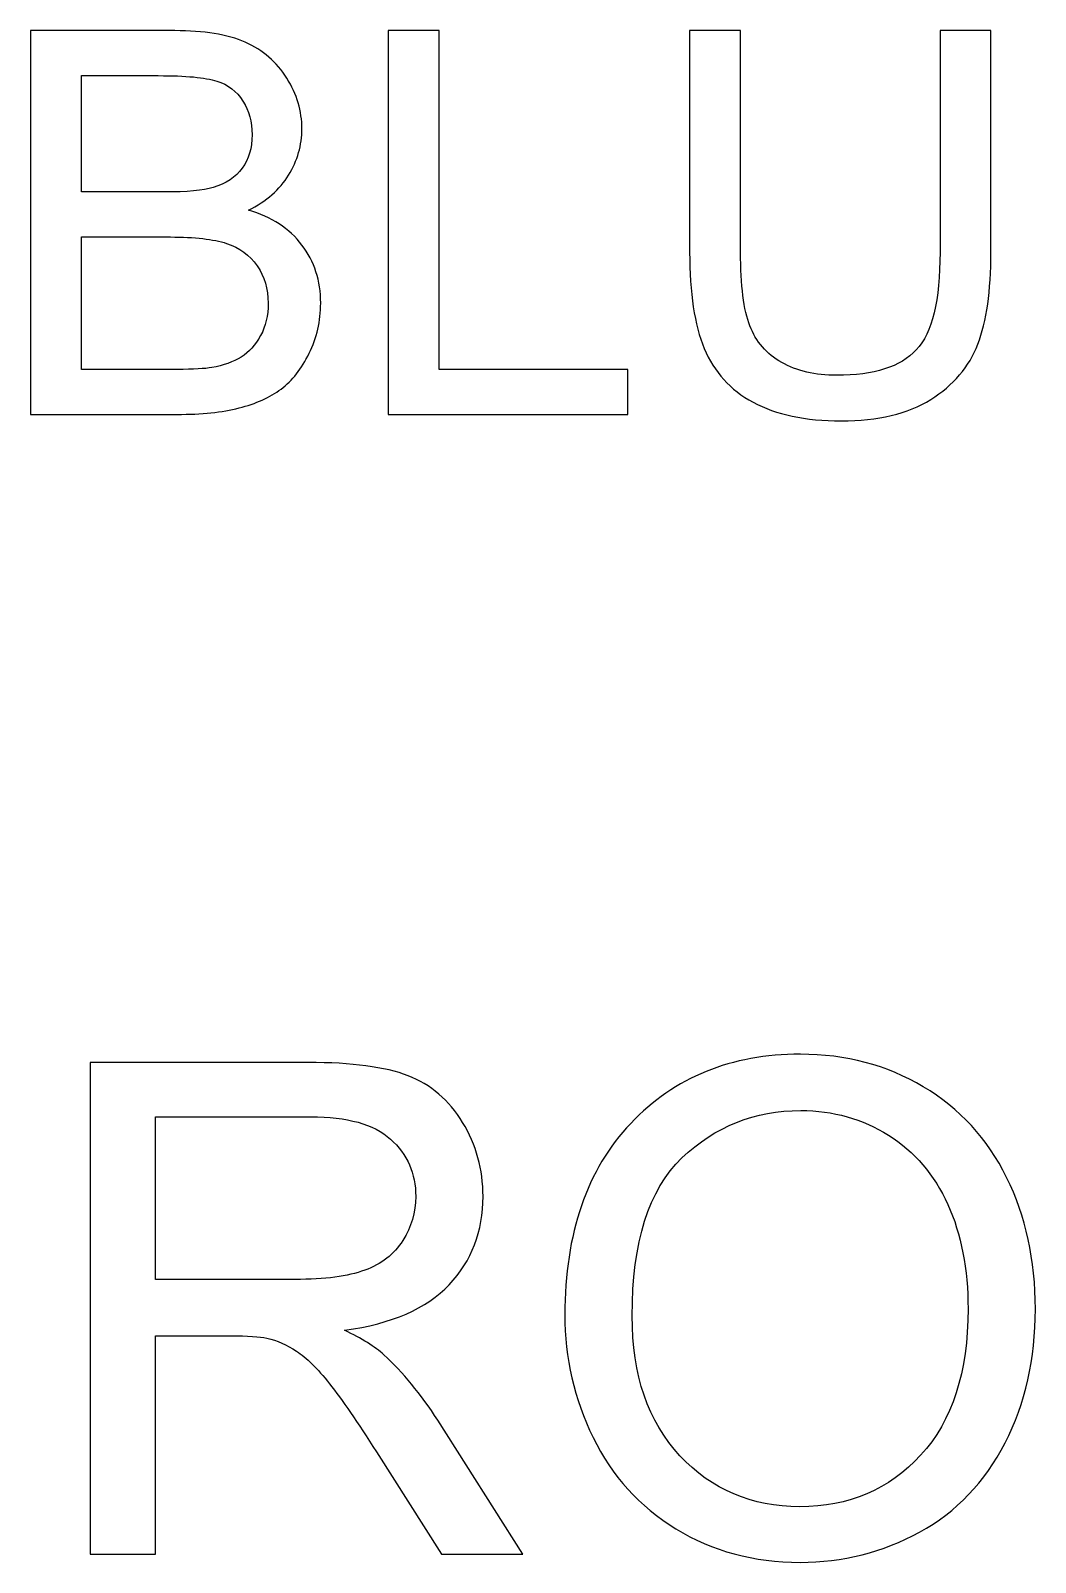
# Model space of a CAD drawing. Header units: millimetres. Extents: x -1282 to 711, y -1253 to 1504.
# Drawn here: x -1282.3 to -1159.3, y 980.6 to 1168.1 of the extents above; entities that cross this region are included whole.
import ezdxf

# ---------------------------------------------------------------- set-up
doc = ezdxf.new("R2010")
doc.units = ezdxf.units.MM
doc.header["$MEASUREMENT"] = 0
doc.layers.add('Livello 1', color=7, linetype='Continuous')

msp = doc.modelspace()

# ---------------------------------------------------------------- linework, layer by layer
at = {"layer": 'Livello 1', "color": 177}
for points, knots in [([(-1282.2788, 1121.1524), (-1282.2788, 1121.1524), (-1282.2788, 1168.133), (-1282.2788, 1168.133), (-1282.2788, 1168.133), (-1282.2788, 1168.133), (-1264.6501, 1168.133), (-1264.6501, 1168.133), (-1264.6501, 1168.133), (-1261.0632, 1168.133), (-1258.187, 1167.6627), (-1256.0108, 1166.7113), (-1256.0108, 1166.7113), (-1253.8455, 1165.7599), (-1252.1504, 1164.2945), (-1250.9256, 1162.3151), (-1250.9256, 1162.3151), (-1249.6898, 1160.3466), (-1249.0774, 1158.2797), (-1249.0774, 1156.1144), (-1249.0774, 1156.1144), (-1249.0774, 1154.1132), (-1249.6242, 1152.2212), (-1250.7069, 1150.4496), (-1250.7069, 1150.4496), (-1251.7895, 1148.678), (-1253.4299, 1147.2454), (-1255.628, 1146.1518), (-1255.628, 1146.1518), (-1252.7847, 1145.3207), (-1250.5975, 1143.899), (-1249.0774, 1141.8868), (-1249.0774, 1141.8868), (-1247.5464, 1139.8856), (-1246.7809, 1137.5125), (-1246.7809, 1134.7785), (-1246.7809, 1134.7785), (-1246.7809, 1132.5695), (-1247.2511, 1130.5245), (-1248.1807, 1128.6325), (-1248.1807, 1128.6325), (-1249.1102, 1126.7406), (-1250.2585, 1125.2862), (-1251.6255, 1124.2582), (-1251.6255, 1124.2582), (-1252.9925, 1123.2412), (-1254.7094, 1122.4647), (-1256.7654, 1121.9398), (-1256.7654, 1121.9398), (-1258.8322, 1121.4149), (-1261.3584, 1121.1524), (-1264.3549, 1121.1524), (-1264.3549, 1121.1524), (-1264.3549, 1121.1524), (-1282.2788, 1121.1524), (-1282.2788, 1121.1524)], [0, 0, 0, 0, 0.066666667, 0.066666667, 0.066666667, 0.066666667, 0.133333333, 0.133333333, 0.133333333, 0.133333333, 0.2, 0.2, 0.2, 0.2, 0.266666667, 0.266666667, 0.266666667, 0.266666667, 0.333333333, 0.333333333, 0.333333333, 0.333333333, 0.4, 0.4, 0.4, 0.4, 0.466666667, 0.466666667, 0.466666667, 0.466666667, 0.533333333, 0.533333333, 0.533333333, 0.533333333, 0.6, 0.6, 0.6, 0.6, 0.666666667, 0.666666667, 0.666666667, 0.666666667, 0.733333333, 0.733333333, 0.733333333, 0.733333333, 0.8, 0.8, 0.8, 0.8, 0.866666667, 0.866666667, 0.866666667, 0.866666667, 1, 1, 1, 1]), ([(-1238.5134, 1121.1524), (-1238.5134, 1121.1524), (-1238.5134, 1168.133), (-1238.5134, 1168.133), (-1238.5134, 1168.133), (-1238.5134, 1168.133), (-1232.2799, 1168.133), (-1232.2799, 1168.133), (-1232.2799, 1168.133), (-1232.2799, 1168.133), (-1232.2799, 1126.6641), (-1232.2799, 1126.6641), (-1232.2799, 1126.6641), (-1232.2799, 1126.6641), (-1209.1833, 1126.6641), (-1209.1833, 1126.6641), (-1209.1833, 1126.6641), (-1209.1833, 1126.6641), (-1209.1833, 1121.1524), (-1209.1833, 1121.1524), (-1209.1833, 1121.1524), (-1209.1833, 1121.1524), (-1238.5134, 1121.1524), (-1238.5134, 1121.1524)], [0, 0, 0, 0, 0.142857143, 0.142857143, 0.142857143, 0.142857143, 0.285714286, 0.285714286, 0.285714286, 0.285714286, 0.428571429, 0.428571429, 0.428571429, 0.428571429, 0.571428571, 0.571428571, 0.571428571, 0.571428571, 0.714285714, 0.714285714, 0.714285714, 0.714285714, 1, 1, 1, 1]), ([(-1170.9843, 1168.133), (-1170.9843, 1168.133), (-1164.7509, 1168.133), (-1164.7509, 1168.133), (-1164.7509, 1168.133), (-1164.7509, 1168.133), (-1164.7509, 1141.001), (-1164.7509, 1141.001), (-1164.7509, 1141.001), (-1164.7509, 1136.2767), (-1165.2867, 1132.5257), (-1166.3475, 1129.748), (-1166.3475, 1129.748), (-1167.4192, 1126.9812), (-1169.344, 1124.7175), (-1172.1217, 1122.9787), (-1172.1217, 1122.9787), (-1174.9103, 1121.2399), (-1178.552, 1120.365), (-1183.0794, 1120.365), (-1183.0794, 1120.365), (-1187.4647, 1120.365), (-1191.0626, 1121.1196), (-1193.8513, 1122.6397), (-1193.8513, 1122.6397), (-1196.6509, 1124.1598), (-1198.6412, 1126.3469), (-1199.8332, 1129.2231), (-1199.8332, 1129.2231), (-1201.0252, 1132.0992), (-1201.6267, 1136.0252), (-1201.6267, 1141.001), (-1201.6267, 1141.001), (-1201.6267, 1141.001), (-1201.6267, 1168.133), (-1201.6267, 1168.133), (-1201.6267, 1168.133), (-1201.6267, 1168.133), (-1195.3932, 1168.133), (-1195.3932, 1168.133), (-1195.3932, 1168.133), (-1195.3932, 1168.133), (-1195.3932, 1141.012), (-1195.3932, 1141.012), (-1195.3932, 1141.012), (-1195.3932, 1136.9329), (-1195.0105, 1133.9146), (-1194.2559, 1131.9899), (-1194.2559, 1131.9899), (-1193.5013, 1130.0542), (-1192.2109, 1128.556), (-1190.3627, 1127.5171), (-1190.3627, 1127.5171), (-1188.5255, 1126.4672), (-1186.2727, 1125.9423), (-1183.6153, 1125.9423), (-1183.6153, 1125.9423), (-1179.066, 1125.9423), (-1175.818, 1126.9812), (-1173.8824, 1129.0481), (-1173.8824, 1129.0481), (-1171.9467, 1131.1259), (-1170.9843, 1135.1066), (-1170.9843, 1141.012), (-1170.9843, 1141.012), (-1170.9843, 1141.012), (-1170.9843, 1168.133), (-1170.9843, 1168.133)], [0, 0, 0, 0, 0.055555556, 0.055555556, 0.055555556, 0.055555556, 0.111111111, 0.111111111, 0.111111111, 0.111111111, 0.166666667, 0.166666667, 0.166666667, 0.166666667, 0.222222222, 0.222222222, 0.222222222, 0.222222222, 0.277777778, 0.277777778, 0.277777778, 0.277777778, 0.333333333, 0.333333333, 0.333333333, 0.333333333, 0.388888889, 0.388888889, 0.388888889, 0.388888889, 0.444444444, 0.444444444, 0.444444444, 0.444444444, 0.5, 0.5, 0.5, 0.5, 0.555555556, 0.555555556, 0.555555556, 0.555555556, 0.611111111, 0.611111111, 0.611111111, 0.611111111, 0.666666667, 0.666666667, 0.666666667, 0.666666667, 0.722222222, 0.722222222, 0.722222222, 0.722222222, 0.777777778, 0.777777778, 0.777777778, 0.777777778, 0.833333333, 0.833333333, 0.833333333, 0.833333333, 0.888888889, 0.888888889, 0.888888889, 0.888888889, 1, 1, 1, 1]), ([(-1276.0453, 1148.3828), (-1276.0453, 1148.3828), (-1265.8859, 1148.3828), (-1265.8859, 1148.3828), (-1265.8859, 1148.3828), (-1263.1301, 1148.3828), (-1261.1507, 1148.5687), (-1259.9586, 1148.9295), (-1259.9586, 1148.9295), (-1258.3729, 1149.3998), (-1257.1809, 1150.1872), (-1256.3826, 1151.2808), (-1256.3826, 1151.2808), (-1255.5843, 1152.3743), (-1255.1797, 1153.7413), (-1255.1797, 1155.3927), (-1255.1797, 1155.3927), (-1255.1797, 1156.9565), (-1255.5515, 1158.3344), (-1256.3061, 1159.5155), (-1256.3061, 1159.5155), (-1257.0497, 1160.7075), (-1258.1214, 1161.5277), (-1259.5103, 1161.9651), (-1259.5103, 1161.9651), (-1260.8991, 1162.4026), (-1263.2832, 1162.6213), (-1266.6514, 1162.6213), (-1266.6514, 1162.6213), (-1266.6514, 1162.6213), (-1276.0453, 1162.6213), (-1276.0453, 1162.6213), (-1276.0453, 1162.6213), (-1276.0453, 1162.6213), (-1276.0453, 1148.3828), (-1276.0453, 1148.3828)], [0, 0, 0, 0, 0.1, 0.1, 0.1, 0.1, 0.2, 0.2, 0.2, 0.2, 0.3, 0.3, 0.3, 0.3, 0.4, 0.4, 0.4, 0.4, 0.5, 0.5, 0.5, 0.5, 0.6, 0.6, 0.6, 0.6, 0.7, 0.7, 0.7, 0.7, 0.8, 0.8, 0.8, 0.8, 1, 1, 1, 1]), ([(-1276.0453, 1126.6641), (-1276.0453, 1126.6641), (-1264.3439, 1126.6641), (-1264.3439, 1126.6641), (-1264.3439, 1126.6641), (-1262.3317, 1126.6641), (-1260.921, 1126.7406), (-1260.1008, 1126.8937), (-1260.1008, 1126.8937), (-1258.6791, 1127.1453), (-1257.4762, 1127.5718), (-1256.5138, 1128.1732), (-1256.5138, 1128.1732), (-1255.5515, 1128.7747), (-1254.7641, 1129.6496), (-1254.1408, 1130.7978), (-1254.1408, 1130.7978), (-1253.5174, 1131.9461), (-1253.2112, 1133.2694), (-1253.2112, 1134.7676), (-1253.2112, 1134.7676), (-1253.2112, 1136.5283), (-1253.6596, 1138.0483), (-1254.5673, 1139.3497), (-1254.5673, 1139.3497), (-1255.464, 1140.6511), (-1256.7107, 1141.5588), (-1258.3073, 1142.0837), (-1258.3073, 1142.0837), (-1259.893, 1142.6086), (-1262.1896, 1142.8711), (-1265.1751, 1142.8711), (-1265.1751, 1142.8711), (-1265.1751, 1142.8711), (-1276.0453, 1142.8711), (-1276.0453, 1142.8711), (-1276.0453, 1142.8711), (-1276.0453, 1142.8711), (-1276.0453, 1126.6641), (-1276.0453, 1126.6641)], [0, 0, 0, 0, 0.090909091, 0.090909091, 0.090909091, 0.090909091, 0.181818182, 0.181818182, 0.181818182, 0.181818182, 0.272727273, 0.272727273, 0.272727273, 0.272727273, 0.363636364, 0.363636364, 0.363636364, 0.363636364, 0.454545455, 0.454545455, 0.454545455, 0.454545455, 0.545454545, 0.545454545, 0.545454545, 0.545454545, 0.636363636, 0.636363636, 0.636363636, 0.636363636, 0.727272727, 0.727272727, 0.727272727, 0.727272727, 0.818181818, 0.818181818, 0.818181818, 0.818181818, 1, 1, 1, 1])]:
    msp.add_open_spline(points, degree=3, knots=knots, dxfattribs=at)
at = {"layer": 'Livello 1', "color": 177, "lineweight": 9}
for points, knots in [([(-1282.2788, 1121.1524), (-1282.2788, 1121.1524), (-1282.2788, 1168.133), (-1282.2788, 1168.133), (-1282.2788, 1168.133), (-1282.2788, 1168.133), (-1264.6501, 1168.133), (-1264.6501, 1168.133), (-1264.6501, 1168.133), (-1261.0632, 1168.133), (-1258.187, 1167.6627), (-1256.0108, 1166.7113), (-1256.0108, 1166.7113), (-1253.8455, 1165.7599), (-1252.1504, 1164.2945), (-1250.9256, 1162.3151), (-1250.9256, 1162.3151), (-1249.6898, 1160.3466), (-1249.0774, 1158.2797), (-1249.0774, 1156.1144), (-1249.0774, 1156.1144), (-1249.0774, 1154.1132), (-1249.6242, 1152.2212), (-1250.7069, 1150.4496), (-1250.7069, 1150.4496), (-1251.7895, 1148.678), (-1253.4299, 1147.2454), (-1255.628, 1146.1518), (-1255.628, 1146.1518), (-1252.7847, 1145.3207), (-1250.5975, 1143.899), (-1249.0774, 1141.8868), (-1249.0774, 1141.8868), (-1247.5464, 1139.8856), (-1246.7809, 1137.5125), (-1246.7809, 1134.7785), (-1246.7809, 1134.7785), (-1246.7809, 1132.5695), (-1247.2511, 1130.5245), (-1248.1807, 1128.6325), (-1248.1807, 1128.6325), (-1249.1102, 1126.7406), (-1250.2585, 1125.2862), (-1251.6255, 1124.2582), (-1251.6255, 1124.2582), (-1252.9925, 1123.2412), (-1254.7094, 1122.4647), (-1256.7654, 1121.9398), (-1256.7654, 1121.9398), (-1258.8322, 1121.4149), (-1261.3584, 1121.1524), (-1264.3549, 1121.1524), (-1264.3549, 1121.1524), (-1264.3549, 1121.1524), (-1282.2788, 1121.1524), (-1282.2788, 1121.1524)], [0, 0, 0, 0, 0.066666667, 0.066666667, 0.066666667, 0.066666667, 0.133333333, 0.133333333, 0.133333333, 0.133333333, 0.2, 0.2, 0.2, 0.2, 0.266666667, 0.266666667, 0.266666667, 0.266666667, 0.333333333, 0.333333333, 0.333333333, 0.333333333, 0.4, 0.4, 0.4, 0.4, 0.466666667, 0.466666667, 0.466666667, 0.466666667, 0.533333333, 0.533333333, 0.533333333, 0.533333333, 0.6, 0.6, 0.6, 0.6, 0.666666667, 0.666666667, 0.666666667, 0.666666667, 0.733333333, 0.733333333, 0.733333333, 0.733333333, 0.8, 0.8, 0.8, 0.8, 0.866666667, 0.866666667, 0.866666667, 0.866666667, 1, 1, 1, 1]), ([(-1238.5134, 1121.1524), (-1238.5134, 1121.1524), (-1238.5134, 1168.133), (-1238.5134, 1168.133), (-1238.5134, 1168.133), (-1238.5134, 1168.133), (-1232.2799, 1168.133), (-1232.2799, 1168.133), (-1232.2799, 1168.133), (-1232.2799, 1168.133), (-1232.2799, 1126.6641), (-1232.2799, 1126.6641), (-1232.2799, 1126.6641), (-1232.2799, 1126.6641), (-1209.1833, 1126.6641), (-1209.1833, 1126.6641), (-1209.1833, 1126.6641), (-1209.1833, 1126.6641), (-1209.1833, 1121.1524), (-1209.1833, 1121.1524), (-1209.1833, 1121.1524), (-1209.1833, 1121.1524), (-1238.5134, 1121.1524), (-1238.5134, 1121.1524)], [0, 0, 0, 0, 0.142857143, 0.142857143, 0.142857143, 0.142857143, 0.285714286, 0.285714286, 0.285714286, 0.285714286, 0.428571429, 0.428571429, 0.428571429, 0.428571429, 0.571428571, 0.571428571, 0.571428571, 0.571428571, 0.714285714, 0.714285714, 0.714285714, 0.714285714, 1, 1, 1, 1]), ([(-1170.9843, 1168.133), (-1170.9843, 1168.133), (-1164.7509, 1168.133), (-1164.7509, 1168.133), (-1164.7509, 1168.133), (-1164.7509, 1168.133), (-1164.7509, 1141.001), (-1164.7509, 1141.001), (-1164.7509, 1141.001), (-1164.7509, 1136.2767), (-1165.2867, 1132.5257), (-1166.3475, 1129.748), (-1166.3475, 1129.748), (-1167.4192, 1126.9812), (-1169.344, 1124.7175), (-1172.1217, 1122.9787), (-1172.1217, 1122.9787), (-1174.9103, 1121.2399), (-1178.552, 1120.365), (-1183.0794, 1120.365), (-1183.0794, 1120.365), (-1187.4647, 1120.365), (-1191.0626, 1121.1196), (-1193.8513, 1122.6397), (-1193.8513, 1122.6397), (-1196.6509, 1124.1598), (-1198.6412, 1126.3469), (-1199.8332, 1129.2231), (-1199.8332, 1129.2231), (-1201.0252, 1132.0992), (-1201.6267, 1136.0252), (-1201.6267, 1141.001), (-1201.6267, 1141.001), (-1201.6267, 1141.001), (-1201.6267, 1168.133), (-1201.6267, 1168.133), (-1201.6267, 1168.133), (-1201.6267, 1168.133), (-1195.3932, 1168.133), (-1195.3932, 1168.133), (-1195.3932, 1168.133), (-1195.3932, 1168.133), (-1195.3932, 1141.012), (-1195.3932, 1141.012), (-1195.3932, 1141.012), (-1195.3932, 1136.9329), (-1195.0105, 1133.9146), (-1194.2559, 1131.9899), (-1194.2559, 1131.9899), (-1193.5013, 1130.0542), (-1192.2109, 1128.556), (-1190.3627, 1127.5171), (-1190.3627, 1127.5171), (-1188.5255, 1126.4672), (-1186.2727, 1125.9423), (-1183.6153, 1125.9423), (-1183.6153, 1125.9423), (-1179.066, 1125.9423), (-1175.818, 1126.9812), (-1173.8824, 1129.0481), (-1173.8824, 1129.0481), (-1171.9467, 1131.1259), (-1170.9843, 1135.1066), (-1170.9843, 1141.012), (-1170.9843, 1141.012), (-1170.9843, 1141.012), (-1170.9843, 1168.133), (-1170.9843, 1168.133)], [0, 0, 0, 0, 0.055555556, 0.055555556, 0.055555556, 0.055555556, 0.111111111, 0.111111111, 0.111111111, 0.111111111, 0.166666667, 0.166666667, 0.166666667, 0.166666667, 0.222222222, 0.222222222, 0.222222222, 0.222222222, 0.277777778, 0.277777778, 0.277777778, 0.277777778, 0.333333333, 0.333333333, 0.333333333, 0.333333333, 0.388888889, 0.388888889, 0.388888889, 0.388888889, 0.444444444, 0.444444444, 0.444444444, 0.444444444, 0.5, 0.5, 0.5, 0.5, 0.555555556, 0.555555556, 0.555555556, 0.555555556, 0.611111111, 0.611111111, 0.611111111, 0.611111111, 0.666666667, 0.666666667, 0.666666667, 0.666666667, 0.722222222, 0.722222222, 0.722222222, 0.722222222, 0.777777778, 0.777777778, 0.777777778, 0.777777778, 0.833333333, 0.833333333, 0.833333333, 0.833333333, 0.888888889, 0.888888889, 0.888888889, 0.888888889, 1, 1, 1, 1]), ([(-1276.0453, 1148.3828), (-1276.0453, 1148.3828), (-1265.8859, 1148.3828), (-1265.8859, 1148.3828), (-1265.8859, 1148.3828), (-1263.1301, 1148.3828), (-1261.1507, 1148.5687), (-1259.9586, 1148.9295), (-1259.9586, 1148.9295), (-1258.3729, 1149.3998), (-1257.1809, 1150.1872), (-1256.3826, 1151.2808), (-1256.3826, 1151.2808), (-1255.5843, 1152.3743), (-1255.1797, 1153.7413), (-1255.1797, 1155.3927), (-1255.1797, 1155.3927), (-1255.1797, 1156.9565), (-1255.5515, 1158.3344), (-1256.3061, 1159.5155), (-1256.3061, 1159.5155), (-1257.0497, 1160.7075), (-1258.1214, 1161.5277), (-1259.5103, 1161.9651), (-1259.5103, 1161.9651), (-1260.8991, 1162.4026), (-1263.2832, 1162.6213), (-1266.6514, 1162.6213), (-1266.6514, 1162.6213), (-1266.6514, 1162.6213), (-1276.0453, 1162.6213), (-1276.0453, 1162.6213), (-1276.0453, 1162.6213), (-1276.0453, 1162.6213), (-1276.0453, 1148.3828), (-1276.0453, 1148.3828)], [0, 0, 0, 0, 0.1, 0.1, 0.1, 0.1, 0.2, 0.2, 0.2, 0.2, 0.3, 0.3, 0.3, 0.3, 0.4, 0.4, 0.4, 0.4, 0.5, 0.5, 0.5, 0.5, 0.6, 0.6, 0.6, 0.6, 0.7, 0.7, 0.7, 0.7, 0.8, 0.8, 0.8, 0.8, 1, 1, 1, 1]), ([(-1276.0453, 1126.6641), (-1276.0453, 1126.6641), (-1264.3439, 1126.6641), (-1264.3439, 1126.6641), (-1264.3439, 1126.6641), (-1262.3317, 1126.6641), (-1260.921, 1126.7406), (-1260.1008, 1126.8937), (-1260.1008, 1126.8937), (-1258.6791, 1127.1453), (-1257.4762, 1127.5718), (-1256.5138, 1128.1732), (-1256.5138, 1128.1732), (-1255.5515, 1128.7747), (-1254.7641, 1129.6496), (-1254.1408, 1130.7978), (-1254.1408, 1130.7978), (-1253.5174, 1131.9461), (-1253.2112, 1133.2694), (-1253.2112, 1134.7676), (-1253.2112, 1134.7676), (-1253.2112, 1136.5283), (-1253.6596, 1138.0483), (-1254.5673, 1139.3497), (-1254.5673, 1139.3497), (-1255.464, 1140.6511), (-1256.7107, 1141.5588), (-1258.3073, 1142.0837), (-1258.3073, 1142.0837), (-1259.893, 1142.6086), (-1262.1896, 1142.8711), (-1265.1751, 1142.8711), (-1265.1751, 1142.8711), (-1265.1751, 1142.8711), (-1276.0453, 1142.8711), (-1276.0453, 1142.8711), (-1276.0453, 1142.8711), (-1276.0453, 1142.8711), (-1276.0453, 1126.6641), (-1276.0453, 1126.6641)], [0, 0, 0, 0, 0.090909091, 0.090909091, 0.090909091, 0.090909091, 0.181818182, 0.181818182, 0.181818182, 0.181818182, 0.272727273, 0.272727273, 0.272727273, 0.272727273, 0.363636364, 0.363636364, 0.363636364, 0.363636364, 0.454545455, 0.454545455, 0.454545455, 0.454545455, 0.545454545, 0.545454545, 0.545454545, 0.545454545, 0.636363636, 0.636363636, 0.636363636, 0.636363636, 0.727272727, 0.727272727, 0.727272727, 0.727272727, 0.818181818, 0.818181818, 0.818181818, 0.818181818, 1, 1, 1, 1])]:
    msp.add_open_spline(points, degree=3, knots=knots, dxfattribs=at)
at = {"layer": 'Livello 1', "color": 242}
for points, knots in [([(-1216.8948, 1010.9283), (-1216.8948, 1020.9032), (-1214.205, 1028.7205), (-1208.8393, 1034.3664), (-1208.8393, 1034.3664), (-1203.4736, 1040.0123), (-1196.5529, 1042.8282), (-1188.063, 1042.8282), (-1188.063, 1042.8282), (-1182.5012, 1042.8282), (-1177.4998, 1041.4973), (-1173.0307, 1038.8495), (-1173.0307, 1038.8495), (-1168.5757, 1036.2017), (-1165.1713, 1032.5031), (-1162.8317, 1027.7539), (-1162.8317, 1027.7539), (-1160.4921, 1023.0186), (-1159.3153, 1017.6389), (-1159.3153, 1011.6288), (-1159.3153, 1011.6288), (-1159.3153, 1005.5346), (-1160.5482, 1000.0709), (-1163.0138, 995.2656), (-1163.0138, 995.2656), (-1165.4795, 990.4462), (-1168.9679, 986.8037), (-1173.479, 984.3381), (-1173.479, 984.3381), (-1178.0041, 981.8584), (-1182.8795, 980.6255), (-1188.1051, 980.6255), (-1188.1051, 980.6255), (-1193.779, 980.6255), (-1198.8364, 981.9985), (-1203.3055, 984.7303), (-1203.3055, 984.7303), (-1207.7606, 987.4622), (-1211.1509, 991.1888), (-1213.4485, 995.924), (-1213.4485, 995.924), (-1215.746, 1000.6452), (-1216.8948, 1005.6467), (-1216.8948, 1010.9283)], [0, 0, 0, 0, 0.083333333, 0.083333333, 0.083333333, 0.083333333, 0.166666667, 0.166666667, 0.166666667, 0.166666667, 0.25, 0.25, 0.25, 0.25, 0.333333333, 0.333333333, 0.333333333, 0.333333333, 0.416666667, 0.416666667, 0.416666667, 0.416666667, 0.5, 0.5, 0.5, 0.5, 0.583333333, 0.583333333, 0.583333333, 0.583333333, 0.666666667, 0.666666667, 0.666666667, 0.666666667, 0.75, 0.75, 0.75, 0.75, 0.833333333, 0.833333333, 0.833333333, 0.833333333, 1, 1, 1, 1]), ([(-1274.9927, 981.6342), (-1274.9927, 981.6342), (-1274.9927, 1041.8195), (-1274.9927, 1041.8195), (-1274.9927, 1041.8195), (-1274.9927, 1041.8195), (-1248.3184, 1041.8195), (-1248.3184, 1041.8195), (-1248.3184, 1041.8195), (-1242.9527, 1041.8195), (-1238.876, 1041.2731), (-1236.088, 1040.1944), (-1236.088, 1040.1944), (-1233.3001, 1039.1157), (-1231.0726, 1037.2103), (-1229.4055, 1034.4785), (-1229.4055, 1034.4785), (-1227.7383, 1031.7466), (-1226.9117, 1028.7205), (-1226.9117, 1025.4143), (-1226.9117, 1025.4143), (-1226.9117, 1021.1413), (-1228.2987, 1017.5408), (-1231.0586, 1014.6128), (-1231.0586, 1014.6128), (-1233.8185, 1011.6848), (-1238.0774, 1009.8356), (-1243.8494, 1009.037), (-1243.8494, 1009.037), (-1241.7339, 1008.0283), (-1240.1368, 1007.0196), (-1239.0441, 1006.039), (-1239.0441, 1006.039), (-1236.7185, 1003.9095), (-1234.519, 1001.2337), (-1232.4595, 998.0255), (-1232.4595, 998.0255), (-1232.4595, 998.0255), (-1222.0504, 981.6342), (-1222.0504, 981.6342), (-1222.0504, 981.6342), (-1222.0504, 981.6342), (-1231.9972, 981.6342), (-1231.9972, 981.6342), (-1231.9972, 981.6342), (-1231.9972, 981.6342), (-1239.9547, 994.1588), (-1239.9547, 994.1588), (-1239.9547, 994.1588), (-1242.2663, 997.7873), (-1244.1856, 1000.5472), (-1245.6846, 1002.4665), (-1245.6846, 1002.4665), (-1247.1977, 1004.3858), (-1248.5426, 1005.7167), (-1249.7334, 1006.4873), (-1249.7334, 1006.4873), (-1250.9102, 1007.2438), (-1252.129, 1007.7761), (-1253.3619, 1008.0844), (-1253.3619, 1008.0844), (-1254.2585, 1008.2665), (-1255.7295, 1008.3645), (-1257.7889, 1008.3645), (-1257.7889, 1008.3645), (-1257.7889, 1008.3645), (-1267.0073, 1008.3645), (-1267.0073, 1008.3645), (-1267.0073, 1008.3645), (-1267.0073, 1008.3645), (-1267.0073, 981.6342), (-1267.0073, 981.6342), (-1267.0073, 981.6342), (-1267.0073, 981.6342), (-1274.9927, 981.6342), (-1274.9927, 981.6342)], [0, 0, 0, 0, 0.05, 0.05, 0.05, 0.05, 0.1, 0.1, 0.1, 0.1, 0.15, 0.15, 0.15, 0.15, 0.2, 0.2, 0.2, 0.2, 0.25, 0.25, 0.25, 0.25, 0.3, 0.3, 0.3, 0.3, 0.35, 0.35, 0.35, 0.35, 0.4, 0.4, 0.4, 0.4, 0.45, 0.45, 0.45, 0.45, 0.5, 0.5, 0.5, 0.5, 0.55, 0.55, 0.55, 0.55, 0.6, 0.6, 0.6, 0.6, 0.65, 0.65, 0.65, 0.65, 0.7, 0.7, 0.7, 0.7, 0.75, 0.75, 0.75, 0.75, 0.8, 0.8, 0.8, 0.8, 0.85, 0.85, 0.85, 0.85, 0.9, 0.9, 0.9, 0.9, 1, 1, 1, 1]), ([(-1267.0073, 1015.2573), (-1267.0073, 1015.2573), (-1249.9155, 1015.2573), (-1249.9155, 1015.2573), (-1249.9155, 1015.2573), (-1246.273, 1015.2573), (-1243.4431, 1015.6355), (-1241.3977, 1016.3921), (-1241.3977, 1016.3921), (-1239.3523, 1017.1346), (-1237.7972, 1018.3394), (-1236.7465, 1020.0065), (-1236.7465, 1020.0065), (-1235.6818, 1021.6597), (-1235.1494, 1023.4529), (-1235.1494, 1025.4002), (-1235.1494, 1025.4002), (-1235.1494, 1028.2442), (-1236.1721, 1030.5978), (-1238.2315, 1032.4331), (-1238.2315, 1032.4331), (-1240.2909, 1034.2683), (-1243.5412, 1035.179), (-1247.9822, 1035.179), (-1247.9822, 1035.179), (-1247.9822, 1035.179), (-1267.0073, 1035.179), (-1267.0073, 1035.179), (-1267.0073, 1035.179), (-1267.0073, 1035.179), (-1267.0073, 1015.2573), (-1267.0073, 1015.2573)], [0, 0, 0, 0, 0.111111111, 0.111111111, 0.111111111, 0.111111111, 0.222222222, 0.222222222, 0.222222222, 0.222222222, 0.333333333, 0.333333333, 0.333333333, 0.333333333, 0.444444444, 0.444444444, 0.444444444, 0.444444444, 0.555555556, 0.555555556, 0.555555556, 0.555555556, 0.666666667, 0.666666667, 0.666666667, 0.666666667, 0.777777778, 0.777777778, 0.777777778, 0.777777778, 1, 1, 1, 1]), ([(-1208.6572, 1010.7882), (-1208.6572, 1003.5452), (-1206.7098, 997.8433), (-1202.8152, 993.6825), (-1202.8152, 993.6825), (-1198.9205, 989.5216), (-1194.0311, 987.4342), (-1188.1471, 987.4342), (-1188.1471, 987.4342), (-1182.151, 987.4342), (-1177.2336, 989.5356), (-1173.3529, 993.7385), (-1173.3529, 993.7385), (-1169.4863, 997.9414), (-1167.553, 1003.9095), (-1167.553, 1011.6428), (-1167.553, 1011.6428), (-1167.553, 1016.5322), (-1168.3795, 1020.8051), (-1170.0327, 1024.4476), (-1170.0327, 1024.4476), (-1171.6858, 1028.0901), (-1174.1095, 1030.92), (-1177.2896, 1032.9234), (-1177.2896, 1032.9234), (-1180.4838, 1034.9268), (-1184.0563, 1035.9355), (-1188.021, 1035.9355), (-1188.021, 1035.9355), (-1193.6529, 1035.9355), (-1198.5002, 1034.0021), (-1202.563, 1030.1355), (-1202.563, 1030.1355), (-1206.6258, 1026.2688), (-1208.6572, 1019.8244), (-1208.6572, 1010.7882)], [0, 0, 0, 0, 0.1, 0.1, 0.1, 0.1, 0.2, 0.2, 0.2, 0.2, 0.3, 0.3, 0.3, 0.3, 0.4, 0.4, 0.4, 0.4, 0.5, 0.5, 0.5, 0.5, 0.6, 0.6, 0.6, 0.6, 0.7, 0.7, 0.7, 0.7, 0.8, 0.8, 0.8, 0.8, 1, 1, 1, 1])]:
    msp.add_open_spline(points, degree=3, knots=knots, dxfattribs=at)
at = {"layer": 'Livello 1', "color": 242, "lineweight": 9}
for points, knots in [([(-1216.8948, 1010.9283), (-1216.8948, 1020.9032), (-1214.205, 1028.7205), (-1208.8393, 1034.3664), (-1208.8393, 1034.3664), (-1203.4736, 1040.0123), (-1196.5529, 1042.8282), (-1188.063, 1042.8282), (-1188.063, 1042.8282), (-1182.5012, 1042.8282), (-1177.4998, 1041.4973), (-1173.0307, 1038.8495), (-1173.0307, 1038.8495), (-1168.5757, 1036.2017), (-1165.1713, 1032.5031), (-1162.8317, 1027.7539), (-1162.8317, 1027.7539), (-1160.4921, 1023.0186), (-1159.3153, 1017.6389), (-1159.3153, 1011.6288), (-1159.3153, 1011.6288), (-1159.3153, 1005.5346), (-1160.5482, 1000.0709), (-1163.0138, 995.2656), (-1163.0138, 995.2656), (-1165.4795, 990.4462), (-1168.9679, 986.8037), (-1173.479, 984.3381), (-1173.479, 984.3381), (-1178.0041, 981.8584), (-1182.8795, 980.6255), (-1188.1051, 980.6255), (-1188.1051, 980.6255), (-1193.779, 980.6255), (-1198.8364, 981.9985), (-1203.3055, 984.7303), (-1203.3055, 984.7303), (-1207.7606, 987.4622), (-1211.1509, 991.1888), (-1213.4485, 995.924), (-1213.4485, 995.924), (-1215.746, 1000.6452), (-1216.8948, 1005.6467), (-1216.8948, 1010.9283)], [0, 0, 0, 0, 0.083333333, 0.083333333, 0.083333333, 0.083333333, 0.166666667, 0.166666667, 0.166666667, 0.166666667, 0.25, 0.25, 0.25, 0.25, 0.333333333, 0.333333333, 0.333333333, 0.333333333, 0.416666667, 0.416666667, 0.416666667, 0.416666667, 0.5, 0.5, 0.5, 0.5, 0.583333333, 0.583333333, 0.583333333, 0.583333333, 0.666666667, 0.666666667, 0.666666667, 0.666666667, 0.75, 0.75, 0.75, 0.75, 0.833333333, 0.833333333, 0.833333333, 0.833333333, 1, 1, 1, 1]), ([(-1274.9927, 981.6342), (-1274.9927, 981.6342), (-1274.9927, 1041.8195), (-1274.9927, 1041.8195), (-1274.9927, 1041.8195), (-1274.9927, 1041.8195), (-1248.3184, 1041.8195), (-1248.3184, 1041.8195), (-1248.3184, 1041.8195), (-1242.9527, 1041.8195), (-1238.876, 1041.2731), (-1236.088, 1040.1944), (-1236.088, 1040.1944), (-1233.3001, 1039.1157), (-1231.0726, 1037.2103), (-1229.4055, 1034.4785), (-1229.4055, 1034.4785), (-1227.7383, 1031.7466), (-1226.9117, 1028.7205), (-1226.9117, 1025.4143), (-1226.9117, 1025.4143), (-1226.9117, 1021.1413), (-1228.2987, 1017.5408), (-1231.0586, 1014.6128), (-1231.0586, 1014.6128), (-1233.8185, 1011.6848), (-1238.0774, 1009.8356), (-1243.8494, 1009.037), (-1243.8494, 1009.037), (-1241.7339, 1008.0283), (-1240.1368, 1007.0196), (-1239.0441, 1006.039), (-1239.0441, 1006.039), (-1236.7185, 1003.9095), (-1234.519, 1001.2337), (-1232.4595, 998.0255), (-1232.4595, 998.0255), (-1232.4595, 998.0255), (-1222.0504, 981.6342), (-1222.0504, 981.6342), (-1222.0504, 981.6342), (-1222.0504, 981.6342), (-1231.9972, 981.6342), (-1231.9972, 981.6342), (-1231.9972, 981.6342), (-1231.9972, 981.6342), (-1239.9547, 994.1588), (-1239.9547, 994.1588), (-1239.9547, 994.1588), (-1242.2663, 997.7873), (-1244.1856, 1000.5472), (-1245.6846, 1002.4665), (-1245.6846, 1002.4665), (-1247.1977, 1004.3858), (-1248.5426, 1005.7167), (-1249.7334, 1006.4873), (-1249.7334, 1006.4873), (-1250.9102, 1007.2438), (-1252.129, 1007.7761), (-1253.3619, 1008.0844), (-1253.3619, 1008.0844), (-1254.2585, 1008.2665), (-1255.7295, 1008.3645), (-1257.7889, 1008.3645), (-1257.7889, 1008.3645), (-1257.7889, 1008.3645), (-1267.0073, 1008.3645), (-1267.0073, 1008.3645), (-1267.0073, 1008.3645), (-1267.0073, 1008.3645), (-1267.0073, 981.6342), (-1267.0073, 981.6342), (-1267.0073, 981.6342), (-1267.0073, 981.6342), (-1274.9927, 981.6342), (-1274.9927, 981.6342)], [0, 0, 0, 0, 0.05, 0.05, 0.05, 0.05, 0.1, 0.1, 0.1, 0.1, 0.15, 0.15, 0.15, 0.15, 0.2, 0.2, 0.2, 0.2, 0.25, 0.25, 0.25, 0.25, 0.3, 0.3, 0.3, 0.3, 0.35, 0.35, 0.35, 0.35, 0.4, 0.4, 0.4, 0.4, 0.45, 0.45, 0.45, 0.45, 0.5, 0.5, 0.5, 0.5, 0.55, 0.55, 0.55, 0.55, 0.6, 0.6, 0.6, 0.6, 0.65, 0.65, 0.65, 0.65, 0.7, 0.7, 0.7, 0.7, 0.75, 0.75, 0.75, 0.75, 0.8, 0.8, 0.8, 0.8, 0.85, 0.85, 0.85, 0.85, 0.9, 0.9, 0.9, 0.9, 1, 1, 1, 1]), ([(-1267.0073, 1015.2573), (-1267.0073, 1015.2573), (-1249.9155, 1015.2573), (-1249.9155, 1015.2573), (-1249.9155, 1015.2573), (-1246.273, 1015.2573), (-1243.4431, 1015.6355), (-1241.3977, 1016.3921), (-1241.3977, 1016.3921), (-1239.3523, 1017.1346), (-1237.7972, 1018.3394), (-1236.7465, 1020.0065), (-1236.7465, 1020.0065), (-1235.6818, 1021.6597), (-1235.1494, 1023.4529), (-1235.1494, 1025.4002), (-1235.1494, 1025.4002), (-1235.1494, 1028.2442), (-1236.1721, 1030.5978), (-1238.2315, 1032.4331), (-1238.2315, 1032.4331), (-1240.2909, 1034.2683), (-1243.5412, 1035.179), (-1247.9822, 1035.179), (-1247.9822, 1035.179), (-1247.9822, 1035.179), (-1267.0073, 1035.179), (-1267.0073, 1035.179), (-1267.0073, 1035.179), (-1267.0073, 1035.179), (-1267.0073, 1015.2573), (-1267.0073, 1015.2573)], [0, 0, 0, 0, 0.111111111, 0.111111111, 0.111111111, 0.111111111, 0.222222222, 0.222222222, 0.222222222, 0.222222222, 0.333333333, 0.333333333, 0.333333333, 0.333333333, 0.444444444, 0.444444444, 0.444444444, 0.444444444, 0.555555556, 0.555555556, 0.555555556, 0.555555556, 0.666666667, 0.666666667, 0.666666667, 0.666666667, 0.777777778, 0.777777778, 0.777777778, 0.777777778, 1, 1, 1, 1]), ([(-1208.6572, 1010.7882), (-1208.6572, 1003.5452), (-1206.7098, 997.8433), (-1202.8152, 993.6825), (-1202.8152, 993.6825), (-1198.9205, 989.5216), (-1194.0311, 987.4342), (-1188.1471, 987.4342), (-1188.1471, 987.4342), (-1182.151, 987.4342), (-1177.2336, 989.5356), (-1173.3529, 993.7385), (-1173.3529, 993.7385), (-1169.4863, 997.9414), (-1167.553, 1003.9095), (-1167.553, 1011.6428), (-1167.553, 1011.6428), (-1167.553, 1016.5322), (-1168.3795, 1020.8051), (-1170.0327, 1024.4476), (-1170.0327, 1024.4476), (-1171.6858, 1028.0901), (-1174.1095, 1030.92), (-1177.2896, 1032.9234), (-1177.2896, 1032.9234), (-1180.4838, 1034.9268), (-1184.0563, 1035.9355), (-1188.021, 1035.9355), (-1188.021, 1035.9355), (-1193.6529, 1035.9355), (-1198.5002, 1034.0021), (-1202.563, 1030.1355), (-1202.563, 1030.1355), (-1206.6258, 1026.2688), (-1208.6572, 1019.8244), (-1208.6572, 1010.7882)], [0, 0, 0, 0, 0.1, 0.1, 0.1, 0.1, 0.2, 0.2, 0.2, 0.2, 0.3, 0.3, 0.3, 0.3, 0.4, 0.4, 0.4, 0.4, 0.5, 0.5, 0.5, 0.5, 0.6, 0.6, 0.6, 0.6, 0.7, 0.7, 0.7, 0.7, 0.8, 0.8, 0.8, 0.8, 1, 1, 1, 1])]:
    msp.add_open_spline(points, degree=3, knots=knots, dxfattribs=at)

doc.saveas('drawing.dxf')
